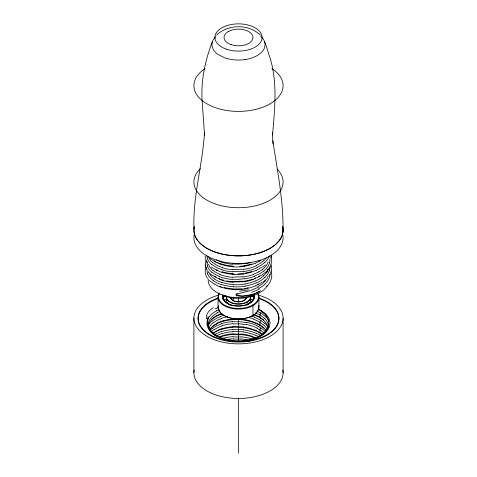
<?xml version="1.0" encoding="UTF-8"?>
<svg xmlns="http://www.w3.org/2000/svg" width="477" height="477" viewBox="0 0 477 477"><rect width="100%" height="100%" fill="white"/><g stroke="black" fill="none" stroke-linecap="round" stroke-linejoin="round"><path stroke-width="0.72" d="M270.083 258.778L269.612 262.583M272.987 246.43A44.051 25.436 0 0 1 249.829 255.04L242.888 255.732A46.531 26.867 0 0 1 227.118 255.004L222.115 254.086A43.765 25.269 0 0 1 201.109 244.152L200.185 243.306A45.679 26.372 0 0 1 194.181 232.824L193.972 228.769C192.678 196.297 202.647 164.935 204.454 132.761L204.609 135.862L202.021 99.174C201.079 79.546 205.271 59.929 212.426 41.714M206.463 318.052L206.905 318.582L208.741 317.277A31.261 18.048 0 0 0 207.084 325.046M206.684 269.523L205.211 264.896L205.933 260.215M270.095 266.643L269.511 270.447M206.946 269.738L207.489 273.84M273.011 246.442L274.066 245.661A45.369 26.193 0 0 0 282.318 234.845L283.028 231.512L282.825 227.457A45.679 26.372 0 0 0 282.599 226.45M272.546 134.854C274.68 109.4 277.739 83.046 270.089 58.14C267.931 51.999 266.542 45.476 263.596 39.639A27.243 15.735 0 0 0 260.692 36.276M193.972 228.769L194.383 226.414M207.018 261.485L207.352 265.784M208.21 326.22L208.741 323.8M270.763 257.89L271.544 255.338M206.165 267.353C204.424 270.918 205.182 275.295 207.525 278.413M208.741 317.277C205.307 324.515 210.578 332.397 217.089 335.641A30.284 17.482 0 0 0 247.646 339.94A30.284 17.482 0 0 0 268.342 326.28A31.077 17.941 0 0 0 268.801 323.889L268.152 319.357A33.283 19.217 0 0 0 260.412 310.533M270.244 266.595L271.777 261.378L271.133 256.089M267.502 270.775L268.229 268.992L266.595 272.939M269.612 275.295L271.616 270.131L271.455 264.83M207.107 316.072L206.893 316.513A16.027 10.19 26 0 0 206.708 317.36A6.934 4.251 35.7 0 0 206.613 318.105M261.324 275.479L266.649 271.425L268.718 269.022M208.556 317.414L208.98 316.776M268.652 269.135L270.173 266.715M266.607 286.653C270.531 282.879 272.981 277.036 271.21 271.651M264.854 277.531L260.967 280.554L256.376 282.992M263.727 275.795L259.983 278.699L255.559 281.036M264.675 262.517L261.533 265.009L256.996 267.543M263.554 260.776L260.525 263.167L256.161 265.6M216.624 35.059C228.227 23.939 248.97 23.939 260.484 35.191M263.59 271.073L262.738 271.747A30.224 18.275 -2.3 0 1 259.697 273.762L254.223 276.261M262.505 269.296L261.682 269.94A29.002 17.566 -2.4 0 1 258.755 271.878M262.94 282.032L265.588 279.993M213.237 322.851L217.071 320.365L221.388 318.529M212.223 321.015L216.236 318.415L220.75 316.507M213.302 317.849L217.118 315.386L221.483 313.544M265.349 265.027L262.439 267.186M212.414 328.438L216.153 326.047L221.537 323.841M262.004 282.223L255.63 285.956M261.67 267.305L256.227 270.519M213.07 318.171L216.135 316.281L220.666 314.343M214.233 329.673L218.192 327.407L222.139 325.88M213.267 333.196L217.291 330.877L221.054 329.386M260.979 260.233L255.368 263.31M214.358 332.219L218.233 330.012L221.853 328.599M214.28 334.711L221.161 331.539M258.51 261.402L259.697 260.758M258.826 276.761L253.627 279.176M258.731 271.86L253.496 274.275M258.391 287.22L250.073 290.737L237.91 293.844M259.327 289.11L251.659 292.389M258.331 276.666L259.607 275.98M215.014 308.846L216.224 308.231M257.473 284.68L258.641 284.095M254.39 294.875L252.595 295.722A24.136 13.934 0 0 1 241.964 298.262L235.036 298.262A24.13 13.934 0 0 1 224.411 295.716L222.61 294.875M216.206 323.823L222.968 321.212M217.113 335.51L221.781 333.572M217.19 322.935L223.689 320.455M216.433 310.736L219.009 309.579M217.256 312.685L219.718 311.576M255.267 338.807L258.856 337.03A28.984 17.56 -2.4 0 0 259.965 336.38M256.101 292.86L257.21 292.371M236.747 294.243L235.984 294.691A1.163 0.942 8.3 0 0 235.853 294.828L236.288 295.645A2.635 2.236 3.6 0 0 236.509 295.776L243.252 296.455L250.926 295.18M254.175 278.479L255.606 277.918M253.8 293.737L254.968 293.319M251.385 294.476L252.607 294.13M236.389 295.072C240.259 296.616 246.549 295.555 250.872 294.607M245.25 289.032L239.627 289.694L233.444 289.694M245.059 284.113L239.371 284.757L233.241 284.733M245.44 286.2L239.52 286.874L233.128 286.85M243.98 288.621L245.428 288.394M244.82 278.705L238.148 279.349L232.251 279.218M244.343 266.422L238.393 267.001L232.526 266.882M244.474 263.596L238.214 264.175L232.156 264.031M244.486 265.784L239.842 266.291M245.023 59.589L243.765 59.756A25.37 14.662 0 0 1 239.919 60.036L236.008 59.983A27.177 15.699 0 0 1 224.894 57.884L218.007 54.461A27.332 15.777 0 0 1 213.088 49.185L212.032 46.251L212.032 43.216A27.052 15.622 0 0 1 215.747 36.771M236.514 295.048L237.629 294.971M243.365 269.207L232.913 269.541M243.675 271.306L232.782 271.657M243.371 274.156L232.949 274.496M243.467 273.53L238.017 273.959M243.067 281.77L232.591 282.068M242.871 276.839L232.406 277.101M242.602 281.197L232.233 281.412M242.513 288.812L233.122 289.044M238.399 294.923L238.011 294.947M232.496 319.578L239.245 319.489L245.065 320.109M232.71 321.76L239.567 321.701L246.728 322.601M232.842 323.877L239.424 323.817L246.293 324.682M232.883 331.449L243.234 331.771M232.752 327.144L243.556 327.478M232.752 329.333L243.544 329.673M233.086 326.489L243.455 326.846M233.205 334.687L241.064 334.794M233.331 339.004L240.897 339.105M233.217 336.881L241.106 336.995M233.521 334.037L241.064 334.168M232.609 273.84L234.219 273.935M232.168 266.22L233.682 266.327M239.323 318.863L244.904 319.477M222.038 269.72L216.791 267.68L211.83 264.491M222.622 267.68L217.601 265.725L212.867 262.666M221.936 287.589L218.227 286.146L214.388 283.964M252.476 337.072L254.962 337.972M221.853 282.611L218.186 281.174L214.34 278.979M221.239 284.644L217.405 283.141L213.38 280.852M219.808 286.331L221.137 286.802M252.005 336.392L256.203 338.038M221.656 264.741L215.139 261.706M231.077 44.647L230.469 44.433A13.618 7.865 0 0 1 228.28 43.401A14.501 8.371 0 0 1 224.041 37.492A14.704 8.491 0 0 1 226.509 32.8A13.732 7.93 0 0 1 228.31 31.53M220.94 261.79L216.218 259.804M219.593 263.501L220.851 263.954M221.417 272.248L216.63 270.173M254.342 314.975L259.583 317.414L263.626 320.18M253.716 319.196L258.79 321.576L263.465 324.95M254.462 317.211L259.732 319.691L264.586 323.209M219.402 276.41L215.067 274.341L212.086 272.278M220.159 279.379L215.992 277.393L213.159 275.438M220.094 274.406L215.95 272.421L213.106 270.447M255.112 314.802L259.923 317.318L263.477 320.013M217.208 262.487L218.377 263.012M256.107 330.859L261.831 333.995M256.227 333.107L260.913 335.581M255.416 335.063L257.765 336.184M255.475 330.138L261.921 333.87M216.785 269.869L218.001 270.435M257.628 323.972L264.145 328.182M217.154 270.453L211.281 267.025M256.93 323.227L262.159 326.459L265.701 329.959M256.948 328.194L261.074 330.609L264.061 333.083M257.818 326.268L262.106 328.784L265.206 331.36M252.613 315.661L252.953 315.458L252.953 305.602L252.613 305.041M214.96 276.469L216.069 277.089M215.473 262.058L210.023 258.409M214.078 260.752L215.055 261.36M214.179 284.101L209.284 280.464M260.919 312.858A1.902 1.026 -56.9 0 0 259.887 314.701L264.628 318.499M260.913 312.829L265.79 316.8M210.238 273.762L212.676 275.593M265.725 314.534L260.758 310.539A2.313 1.246 -56.9 0 1 260.418 310.533A38.762 22.377 0 0 0 258.403 309.305M247.032 301.816L247.205 304.928M207.292 262.91L205.378 258.48L205.188 256.06M267.996 326.334L268.289 327.18M208.497 271.526L208.735 272.26M264.634 41.809L265.087 44.039L264.765 47.026A27.606 15.938 0 0 1 261.897 51.963L259.077 54.42A26.962 15.544 -0.1 0 1 245.017 59.565M207.388 258.319L206.905 255.833M207.107 325.04L207.573 326.805A32.287 18.645 0 0 0 212.289 333.375L216.194 336.142L220.976 338.39A32.299 18.651 0 0 0 232.359 341.115L238.5 341.472L244.641 341.115A32.305 18.651 0 0 0 256.024 338.39L260.806 336.136L264.705 333.375A32.317 18.657 0 0 0 269.416 326.811L270.048 323.263L269.696 320.592A32.001 18.478 0 0 0 264.711 313.145L260.794 310.39A30.158 17.41 0 0 0 258.331 309.102M205.67 267.168L205.211 264.896M268.569 325.684L268.724 326.626M272.838 140.804C277.387 170.891 283.553 200.918 283.028 231.512M272.421 132.373L272.999 143.947M283.094 318.231L283.094 372.841M259.923 314.683L259.923 317.318A1.902 1.026 -56.9 0 0 260.77 318.081M259.923 324.903L259.923 322.267A1.902 1.026 -56.9 0 1 260.919 320.443M258.933 297.07L258.933 306.902M238.5 298.256L238.5 301.983M238.5 319.107L238.5 340.703M238.5 398.045L238.5 453.15M233.247 298.119L233.247 300.915M218.067 297.505L218.067 307.331M193.906 318.034L193.906 372.65M257.962 293.683A20.439 11.8 0 0 1 238.124 309.084A20.439 11.8 0 0 1 219.283 293.272M258.665 305.185A20.439 11.8 0 0 1 238.876 318.916A20.439 11.8 0 0 1 218.227 305.614M258.451 307.301A19.956 11.52 0 0 1 238.864 319.03A19.956 11.52 0 0 1 218.549 307.725M250.64 298.882A15.562 8.985 0 0 1 251.319 299.407M222.962 299.413A15.562 8.985 0 0 1 224.792 295.651M251.928 295.364A15.562 8.985 0 0 1 253.997 299.085M253.627 294.977A15.562 8.985 0 0 1 238.786 306.073A15.562 8.985 0 0 1 223.254 295.299M253.859 294.744A15.801 9.123 0 0 1 238.786 306.013A15.801 9.123 0 0 1 223.015 295.072M257.502 293.373A19.956 11.52 0 0 1 238.136 308.41A19.956 11.52 0 0 1 219.736 292.973M226.808 297.046A3.25 1.878 60 0 1 226.533 296.33M230.916 297.398A3.25 1.878 60 0 1 230.88 298.435M223.188 297.696A17.184 9.922 0 0 1 225.43 295.758M251.57 295.758A17.184 9.922 0 0 1 253.812 297.696M229.699 304.922A3.25 1.878 -60 0 1 230.242 305.059M246.758 305.059A3.25 1.878 60 0 1 247.366 304.922M249.358 303.056A3.25 2.653 0.3 0 1 249.238 302.68M250.175 300.289A3.25 2.653 0.3 0 1 253.764 299.783M227.762 302.68A3.25 2.653 0.3 0 1 227.642 303.062M223.23 299.777A3.25 2.653 0.3 0 1 226.825 300.295M245.899 297.26A7.429 4.293 0 0 1 238.637 301.941A7.429 4.293 0 0 1 231.077 297.415M243.753 300.683A0.93 0.537 60 0 1 244.415 300.307M246.859 296.801A8.359 4.83 0 0 1 238.959 301.714A8.359 4.83 0 0 1 230.176 297.332M250.407 295.752A12.068 6.97 0 0 1 238.721 303.861A12.068 6.97 0 0 1 226.533 296.002M250.646 295.925A12.307 7.107 0 0 1 238.727 304.195A12.307 7.107 0 0 1 226.289 296.181M250.646 298.739A12.307 7.107 0 0 1 247.813 304.547M230.117 305.107A12.307 7.107 0 0 1 226.653 297.982M230.379 298.197A10.685 6.165 0 0 1 231.56 297.511M245.44 297.511A10.685 6.165 0 0 1 246.621 298.197M246.114 298.399A3.25 1.878 -60 0 1 246.078 297.439M282.873 370.182A44.594 25.746 0 0 1 238.345 398.492A44.594 25.746 0 0 1 194.163 370.003M258.093 295.001A44.594 25.746 0 0 1 273.339 334.204A44.594 25.746 0 0 1 203.751 334.264A44.594 25.746 0 0 1 218.782 295.036M255.773 312.906A30.284 17.464 3.4 0 1 259.583 314.874M260.77 325.666A1.902 1.026 -56.9 0 1 259.887 324.926M260.77 333.256A1.902 1.026 -56.9 0 1 259.887 332.517L259.923 329.857A1.902 1.026 -56.9 0 1 260.919 328.027M258.486 309.132A30.814 18.627 2.4 0 1 260.847 310.485M257.198 311.237A31.554 18.204 3.3 0 1 260.567 313.019M248.088 317.294A30.862 18.359 3.1 0 1 253.859 319.053M221.227 318.392A30.993 17.601 3.3 0 1 227.469 316.752M208.95 328.057A31.178 16.916 1.7 0 1 213.07 322.792M264.747 318.457A30.856 19.002 0.6 0 1 268.605 325.678M251.671 316.066A32.162 19.116 3 0 1 254.605 317.068M220.589 316.37A32.305 18.359 3.2 0 1 223.099 315.583M208.115 325.618A32.502 17.685 1.7 0 1 212.056 320.949M265.916 316.758A32.162 19.76 0.6 0 1 268.986 321.355M265.582 314.582A32.162 19.635 1.6 0 1 266.375 315.458M207.877 324.282A32.484 17.524 0.7 0 1 208.306 323.466M211.496 319.626A32.484 17.524 0.7 0 1 212.331 318.922M220.845 314.498A32.317 17.977 2.7 0 1 222.073 314.099M253.263 314.772A32.162 18.746 3.3 0 1 254.205 315.106M246.376 324.497A31.035 18.639 2.8 0 1 257.121 328.069M222.008 325.755A31.345 17.78 3.3 0 1 232.782 323.704M211.77 331.509A30.874 16.79 1.9 0 1 214.024 329.589M263.602 324.897A30.993 19.056 1 0 1 266.822 328.748M246.812 322.422A32.347 19.402 2.7 0 1 257.991 326.137M221.4 323.716A32.674 18.549 3.2 0 1 232.651 321.587M210.041 330.436A32.233 17.548 1.7 0 1 212.235 328.373M264.723 323.15A32.305 19.813 0.9 0 1 268.056 327.162M263.34 320.067A30.981 18.907 1.9 0 1 267.925 326.346M209.987 329.476A30.355 16.296 0.1 0 1 217.607 323.173M223.82 320.592A31.243 17.464 3 0 1 234.493 318.994M244.814 319.703A30.862 18.09 3.3 0 1 256.739 323.37M210.917 328.057A31.643 17.035 0.1 0 1 216.624 324.062M223.069 321.325A32.627 18.257 2.9 0 1 232.543 319.709M244.981 320.335A32.174 18.847 3.2 0 1 257.437 324.116M221.316 331.682A32.454 18.084 2.8 0 1 232.812 329.518M243.485 329.875A32.114 18.758 3.2 0 1 256.066 333.238M221.936 333.709A31.136 17.321 2.9 0 1 232.943 331.634M243.175 331.974A30.814 18.007 3.4 0 1 255.255 335.2M265.588 329.995A30.927 18.967 1.4 0 1 266.285 330.925M213.72 332.892A30.963 16.671 0.9 0 1 214.543 332.296M222.008 328.736A31.148 17.327 2.9 0 1 233.146 326.673M243.389 327.061A30.82 18.025 3.4 0 1 255.308 330.281M221.209 329.529A32.472 18.09 2.8 0 1 232.812 327.323M243.497 327.693A32.12 18.77 3.2 0 1 255.94 331.002M240.915 338.944A30.922 18.317 3.2 0 1 248.475 340.173M226.79 339.588A30.814 17.518 3.3 0 1 233.253 338.753M241.129 336.834A32.227 19.08 3.1 0 1 252.196 339.01M222.622 338.426A32.114 18.275 3.2 0 1 233.14 336.637M241.082 334.639A32.221 19.062 3.1 0 1 252.589 336.947M220.201 337.024A32.12 18.281 3.2 0 1 233.128 334.437M241.088 334.013A30.916 18.311 3.2 0 1 252.112 336.267M219.939 336.631A30.82 17.536 3.3 0 1 233.45 333.787M258.778 298.536A40.402 23.325 0 0 1 269.433 333.715A40.402 23.325 0 0 1 207.567 333.715A40.402 23.325 0 0 1 218.222 298.536M258.778 297.958A40.402 23.325 0 0 1 269.433 333.137A40.402 23.325 0 0 1 207.567 333.137A40.402 23.325 0 0 1 218.222 297.958M216.325 336.046A30.343 16.582 -2.2 0 1 217.464 312.799M268.402 326.286A30.713 18.907 -0.7 0 1 261.742 335.409M206.446 315.899A28.781 18.186 13.5 0 1 213.386 307.647M216.498 308.422A32.329 18.657 1.3 0 1 217.75 307.868M255.422 338.938A31.16 18.615 -3 0 1 247.152 341.544M208.813 323.811A31.166 16.767 0.8 0 1 213.463 317.909M209.135 316.811A31.369 16.981 1.2 0 1 216.624 310.849M282.611 226.36A44.594 25.746 0 0 1 238.44 255.887A44.594 25.746 0 0 1 194.407 226.295M277.018 169.001A44.594 25.746 0 0 1 267.042 201.753A44.594 25.746 0 0 1 209.451 201.509A44.594 25.746 0 0 1 200.322 168.673M271.896 68.581A44.594 25.746 0 0 1 269.416 104.195A44.594 25.746 0 0 1 207.68 104.248A44.594 25.746 0 0 1 205.015 68.634M231.13 44.599A14.501 8.371 0 0 0 249.262 43.115L249.68 42.781A14.531 8.389 0 0 0 248.797 31.619A13.654 7.882 0 0 0 246.645 30.558A14.686 8.479 0 0 0 238.578 29.133A14.519 8.383 0 0 0 228.328 31.542M282.873 235.167A44.594 25.746 0 0 1 238.345 263.471A44.594 25.746 0 0 1 194.163 234.982M260.585 252.882A1.902 1.026 -56.9 0 1 259.887 252.112M232.591 266.703A31.094 17.285 -2.9 0 1 221.817 264.604M255.225 263.185A31.148 18.251 -3.4 0 1 244.284 266.238M232.233 266.041A32.406 18.043 -2.7 0 1 221.006 263.811M251.778 263.936A32.466 19.008 -3.2 0 1 244.427 265.606M250.622 262.463A32.484 19.378 -2.8 0 1 244.534 263.769M232.09 264.21A32.388 18.376 -3.2 0 1 220.797 261.921M233.014 274.305A31.232 17.357 -2.9 0 1 221.584 272.099M256.042 270.37A30.862 18.037 -3.4 0 1 243.3 273.923M232.663 273.679A32.603 18.204 -2.8 0 1 222.109 271.771M251.701 271.532A32.215 18.871 -3.2 0 1 244.832 273.112M266.685 257.222A31.315 19.259 -0.9 0 1 263.674 260.824M256.346 265.749A30.862 18.478 -2.9 0 1 243.425 269.416M232.854 269.702A31.273 17.744 -3.3 0 1 222.497 267.8M212.706 262.72A31.166 16.898 -1.7 0 1 208.586 256.763M269.386 255.803A32.645 20.028 -0.9 0 1 264.801 262.565M257.186 267.692A32.162 19.235 -2.8 0 1 243.741 271.514M232.722 271.824A32.597 18.514 -3.2 0 1 221.912 269.845M211.675 264.55A32.484 17.661 -1.6 0 1 207.334 258.325M252.81 279.128A32.645 19.39 -3 0 1 243.753 281.221M232.15 281.639A32.144 18.257 -3.2 0 1 226.611 280.881M223.975 280.285A32.144 18.257 -3.2 0 1 219.11 278.699M260.919 275.467A29.002 17.566 -2.4 0 1 258.85 276.773M253.746 279.301A31.321 18.627 -3.1 0 1 243.109 281.925M232.508 282.295A30.844 17.506 -3.3 0 1 219.975 279.522M268.14 261.945A30.802 18.961 -0.8 0 1 262.684 269.374M253.615 274.4A31.327 18.627 -3.1 0 1 242.912 277M232.323 277.328A30.826 17.488 -3.3 0 1 219.915 274.549M212.945 270.507A31.208 16.922 -1.7 0 1 208.556 264.234M269.678 262.588A32.102 19.712 -0.7 0 1 263.769 271.151M254.324 276.362A32.716 19.438 -3 0 1 244.868 278.83M232.174 279.444A32.126 18.245 -3.2 0 1 219.217 276.553M211.925 272.337A32.531 17.691 -1.6 0 1 207.304 265.79M233.503 289.509A31.19 17.357 -2.9 0 1 222.097 287.44M255.487 285.836A31.047 18.227 -3.3 0 1 245.184 288.859M233.181 288.853A32.508 18.114 -2.8 0 1 224.083 287.458M248.195 287.661A32.358 18.979 -3.2 0 1 246.788 287.959M213.589 280.762A32.162 17.357 -0.7 0 1 207.578 273.828M233.187 286.665A32.49 18.108 -2.8 0 1 221.394 284.495M256.227 282.867A32.382 18.991 -3.2 0 1 245.375 286.027M269.451 270.441A32.442 19.772 -1.7 0 1 264.717 277.477M214.549 278.89A30.862 16.6 -0.7 0 1 208.819 272.254M233.301 284.548A31.172 17.345 -2.9 0 1 222.008 282.467M255.416 280.917A31.065 18.227 -3.3 0 1 244.987 283.94M267.824 269.881A31.124 19.008 -1.8 0 1 263.584 275.742M259.232 291.25A30.85 18.943 -1.4 0 1 257.127 292.306M248.541 289.813A23.981 6.887 -7.4 0 1 239.472 291.179M270.042 274.227A31.637 18.859 -3.2 0 1 258.576 288.591M260.663 290.773A30.331 18.686 -0.2 0 1 250.884 295.12M236.377 293.79A9.135 6.487 -2.5 0 1 237.629 293.337M268.229 275.736A30.367 18.168 -3.2 0 1 257.687 286.725M267.376 285.508A30.301 17.494 0 0 1 232.818 297.386A30.301 17.494 0 0 1 208.27 278.997M266.53 250.031A30.713 18.907 -0.7 0 1 266.071 250.699M226.623 49.244A23.6 13.624 0 0 0 262.094 37.528A23.6 13.624 0 0 0 226.778 25.651A23.6 13.624 0 0 0 226.623 49.244"/></g></svg>
